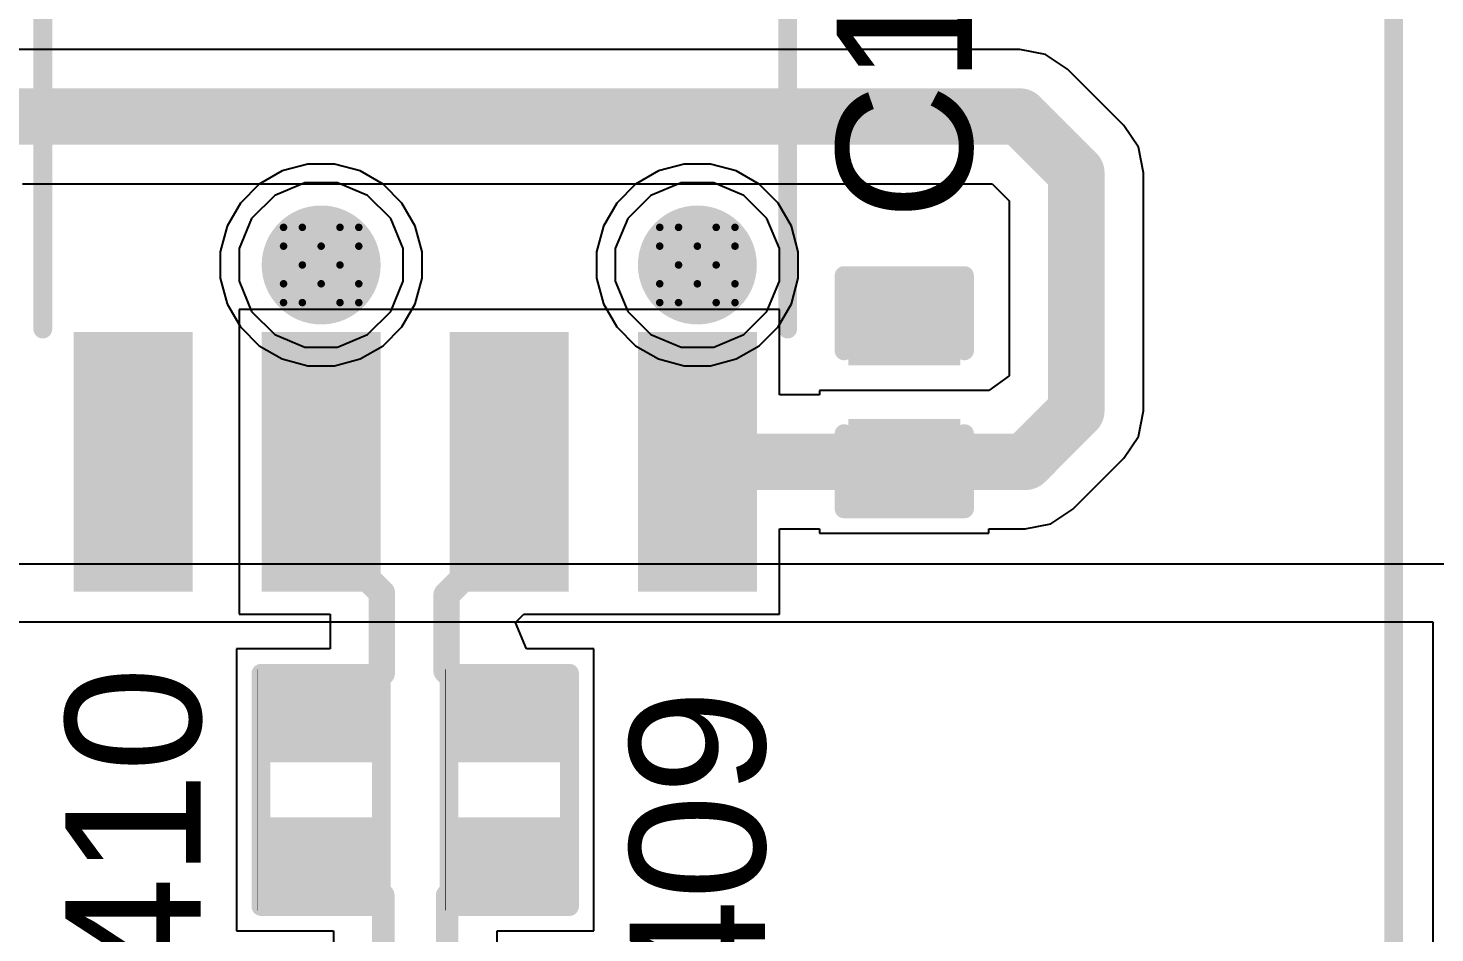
# Model space of a CAD drawing. Header units: inches. Extents: x 0 to 5379, y 0 to 5429.
# Drawn here: x 216.19 to 225.69, y 208.51 to 214.62 of the extents above; entities that cross this region are included whole.
import ezdxf

# ---------------------------------------------------------------- set-up
doc = ezdxf.new("R2010")
doc.units = ezdxf.units.IN
for name, color, linetype in [('Bottom Layer', 5, 'Continuous'), ('Bottom Solder', 6, 'Continuous'), ('Drill Drawing', 1, 'Continuous'), ('GND01', 16, 'Continuous'), ('GND02', 76, 'Continuous'), ('PWR', 156, 'Continuous'), ('SIG 01', 90, 'Continuous'), ('Top Layer', 1, 'Continuous'), ('Top Overlay', 2, 'Continuous'), ('Top Paste', 8, 'Continuous'), ('Top Solder', 216, 'Continuous'), ('Via Holes', 16, 'Continuous')]:
    doc.layers.add(name, color=color, linetype=linetype)
doc.styles.add('Arial', font='', dxfattribs={"height": 0.2})
doc.styles.get('Arial').set_extended_font_data('Arial')

# ---------------------------------------------------------------- blocks, each defined once
blk = doc.blocks.new('SOIC_8_0_154___3_90___W______141')
at = {"layer": 'Top Layer'}
for points in [[(-3.475, 1.605), (-3.475, 2.205), (-1.925, 2.205), (-1.925, 1.605)], [(1.925, 1.605), (1.925, 2.205), (3.475, 2.205), (3.475, 1.605)], [(-3.475, 0.335), (-3.475, 0.935), (-1.925, 0.935), (-1.925, 0.335)], [(1.925, 0.335), (1.925, 0.935), (3.475, 0.935), (3.475, 0.335)], [(-3.475, -0.935), (-3.475, -0.335), (-1.925, -0.335), (-1.925, -0.935)], [(1.925, -0.935), (1.925, -0.335), (3.475, -0.335), (3.475, -0.935)], [(-3.475, -2.205), (-3.475, -1.605), (-1.925, -1.605), (-1.925, -2.205)], [(1.925, -2.205), (1.925, -1.605), (3.475, -1.605), (3.475, -2.205)]]:
    blk.add_hatch(color=1, dxfattribs=at).paths.add_polyline_path(points)
at = {"layer": 'Top Overlay'}
blk.add_hatch(color=2, dxfattribs=at).paths.add_polyline_path([(-1.8386, 1.6253), (-1.483, 1.6253), (-1.483, 2.2095), (-1.8386, 2.2095)])
at = {"layer": 'Top Paste'}
for points in [[(-3.475, 1.605), (-3.475, 2.205), (-1.925, 2.205), (-1.925, 1.605)], [(1.925, 1.605), (1.925, 2.205), (3.475, 2.205), (3.475, 1.605)], [(-3.475, 0.335), (-3.475, 0.935), (-1.925, 0.935), (-1.925, 0.335)], [(1.925, 0.335), (1.925, 0.935), (3.475, 0.935), (3.475, 0.335)], [(-3.475, -0.935), (-3.475, -0.335), (-1.925, -0.335), (-1.925, -0.935)], [(1.925, -0.935), (1.925, -0.335), (3.475, -0.335), (3.475, -0.935)], [(-3.475, -2.205), (-3.475, -1.605), (-1.925, -1.605), (-1.925, -2.205)], [(1.925, -2.205), (1.925, -1.605), (3.475, -1.605), (3.475, -2.205)]]:
    blk.add_hatch(color=8, dxfattribs=at).paths.add_polyline_path(points)
at = {"layer": 'Top Solder'}
for points in [[(-3.5766, 1.5034), (-3.5766, 2.3066), (-1.8234, 2.3066), (-1.8234, 1.5034)], [(1.8234, 1.5034), (1.8234, 2.3066), (3.5766, 2.3066), (3.5766, 1.5034)], [(-3.5766, 0.2334), (-3.5766, 1.0366), (-1.8234, 1.0366), (-1.8234, 0.2334)], [(1.8234, 0.2334), (1.8234, 1.0366), (3.5766, 1.0366), (3.5766, 0.2334)], [(-3.5766, -1.0366), (-3.5766, -0.2334), (-1.8234, -0.2334), (-1.8234, -1.0366)], [(1.8234, -1.0366), (1.8234, -0.2334), (3.5766, -0.2334), (3.5766, -1.0366)], [(-3.5766, -2.3066), (-3.5766, -1.5034), (-1.8234, -1.5034), (-1.8234, -2.3066)], [(1.8234, -2.3066), (1.8234, -1.5034), (3.5766, -1.5034), (3.5766, -2.3066)]]:
    blk.add_hatch(color=216, dxfattribs=at).paths.add_polyline_path(points)
at = {"layer": 'Top Overlay'}
for points in [[(1.8034, 2.5146, 0.127, 0.127, 0), (-1.8288, 2.5146, 0.127, 0.127, 0)], [(-3.667, 1.9304, 0.127, 0.127, 0), (-3.794, 2.0574, 0.127, 0.127, 0)], [(-3.794, 1.8034, 0.127, 0.127, 0), (-3.794, 2.0574, 0.127, 0.127, 0)], [(-3.794, 1.8034, 0.127, 0.127, 0), (-3.667, 1.9304, 0.127, 0.127, 0)], [(1.8034, -2.5146, 0.127, 0.127, 0), (-1.8288, -2.5146, 0.127, 0.127, 0)]]:
    blk.add_lwpolyline(points, format="xyseb", dxfattribs=at)
for points in [[(-1.8605, 2.5146, 0.0635, 0.0635, 1), (-1.7971, 2.5146, 0.0635, 0.0635, 1)], [(1.7716, 2.5146, 0.0635, 0.0635, 1), (1.8352, 2.5146, 0.0635, 0.0635, 1)], [(-3.8258, 2.0574, 0.0635, 0.0635, 1), (-3.7623, 2.0574, 0.0635, 0.0635, 1)], [(-3.8258, 2.0574, 0.0635, 0.0635, 1), (-3.7623, 2.0574, 0.0635, 0.0635, 1)], [(-3.6988, 1.9304, 0.0635, 0.0635, 1), (-3.6353, 1.9304, 0.0635, 0.0635, 1)], [(-3.6988, 1.9304, 0.0635, 0.0635, 1), (-3.6353, 1.9304, 0.0635, 0.0635, 1)], [(-3.8258, 1.8034, 0.0635, 0.0635, 1), (-3.7623, 1.8034, 0.0635, 0.0635, 1)], [(-3.8258, 1.8034, 0.0635, 0.0635, 1), (-3.7623, 1.8034, 0.0635, 0.0635, 1)], [(-1.8605, -2.5146, 0.0635, 0.0635, 1), (-1.7971, -2.5146, 0.0635, 0.0635, 1)], [(1.7716, -2.5146, 0.0635, 0.0635, 1), (1.8352, -2.5146, 0.0635, 0.0635, 1)]]:
    blk.add_lwpolyline(points, format="xyseb", close=True, dxfattribs=at)
blk = doc.blocks.new('R___0402_361')
at = {"layer": 'Top Layer'}
for points in [[(-0.6985, -0.3175), (-0.6985, 0.3175), (-0.2413, 0.3175), (-0.2413, -0.3175)], [(0.2413, -0.3175), (0.2413, 0.3175), (0.6985, 0.3175), (0.6985, -0.3175)]]:
    blk.add_hatch(color=1, dxfattribs=at).paths.add_polyline_path(points)
at = {"layer": 'Top Paste'}
for points in [[(-0.6985, -0.3175), (-0.6985, 0.3175), (-0.2413, 0.3175), (-0.2413, -0.3175)], [(0.2413, -0.3175), (0.2413, 0.3175), (0.6985, 0.3175), (0.6985, -0.3175)]]:
    blk.add_hatch(color=8, dxfattribs=at).paths.add_polyline_path(points)
at = {"layer": 'Top Solder'}
for points in [[(-0.7535, -0.3725), (-0.7535, 0.3725), (-0.1863, 0.3725), (-0.1863, -0.3725)], [(0.1863, -0.3725), (0.1863, 0.3725), (0.7535, 0.3725), (0.7535, -0.3725)]]:
    blk.add_hatch(color=216, dxfattribs=at).paths.add_polyline_path(points)
at = {"layer": 'Top Overlay'}
for points in [[(0.7874, 0.4064, 0.127, 0.127, 0), (-0.7874, 0.4064, 0.127, 0.127, 0)], [(-0.7874, -0.4064, 0.127, 0.127, 0), (-0.7874, 0.4064, 0.127, 0.127, 0)], [(0.7874, -0.4064, 0.127, 0.127, 0), (0.7874, 0.4064, 0.127, 0.127, 0)], [(0.7874, -0.4064, 0.127, 0.127, 0), (-0.7874, -0.4064, 0.127, 0.127, 0)], [(0.8128, -0.4318, 0.00323, 0.00323, 0), (-0.8128, -0.4318, 0.00323, 0.00323, 0)]]:
    blk.add_lwpolyline(points, format="xyseb", dxfattribs=at)
for points in [[(-0.8191, 0.4064, 0.0635, 0.0635, 1), (-0.7556, 0.4064, 0.0635, 0.0635, 1)], [(-0.8191, 0.4064, 0.0635, 0.0635, 1), (-0.7556, 0.4064, 0.0635, 0.0635, 1)], [(0.7556, 0.4064, 0.0635, 0.0635, 1), (0.8191, 0.4064, 0.0635, 0.0635, 1)], [(0.7556, 0.4064, 0.0635, 0.0635, 1), (0.8191, 0.4064, 0.0635, 0.0635, 1)], [(-0.8191, -0.4064, 0.0635, 0.0635, 1), (-0.7556, -0.4064, 0.0635, 0.0635, 1)], [(-0.8191, -0.4064, 0.0635, 0.0635, 1), (-0.7556, -0.4064, 0.0635, 0.0635, 1)], [(0.7556, -0.4064, 0.0635, 0.0635, 1), (0.8191, -0.4064, 0.0635, 0.0635, 1)], [(0.7556, -0.4064, 0.0635, 0.0635, 1), (0.8191, -0.4064, 0.0635, 0.0635, 1)], [(-0.8136, -0.4318, 0.00161, 0.00161, 1), (-0.812, -0.4318, 0.00161, 0.00161, 1)], [(0.812, -0.4318, 0.00161, 0.00161, 1), (0.8136, -0.4318, 0.00161, 0.00161, 1)]]:
    blk.add_lwpolyline(points, format="xyseb", close=True, dxfattribs=at)
blk = doc.blocks.new('R___0402_362')
at = {"layer": 'Top Layer'}
for points in [[(-0.6985, -0.3175), (-0.6985, 0.3175), (-0.2413, 0.3175), (-0.2413, -0.3175)], [(0.2413, -0.3175), (0.2413, 0.3175), (0.6985, 0.3175), (0.6985, -0.3175)]]:
    blk.add_hatch(color=1, dxfattribs=at).paths.add_polyline_path(points)
at = {"layer": 'Top Paste'}
for points in [[(-0.6985, -0.3175), (-0.6985, 0.3175), (-0.2413, 0.3175), (-0.2413, -0.3175)], [(0.2413, -0.3175), (0.2413, 0.3175), (0.6985, 0.3175), (0.6985, -0.3175)]]:
    blk.add_hatch(color=8, dxfattribs=at).paths.add_polyline_path(points)
at = {"layer": 'Top Solder'}
for points in [[(-0.7535, -0.3725), (-0.7535, 0.3725), (-0.1863, 0.3725), (-0.1863, -0.3725)], [(0.1863, -0.3725), (0.1863, 0.3725), (0.7535, 0.3725), (0.7535, -0.3725)]]:
    blk.add_hatch(color=216, dxfattribs=at).paths.add_polyline_path(points)
at = {"layer": 'Top Overlay'}
for points in [[(0.7874, 0.4064, 0.127, 0.127, 0), (-0.7874, 0.4064, 0.127, 0.127, 0)], [(-0.7874, -0.4064, 0.127, 0.127, 0), (-0.7874, 0.4064, 0.127, 0.127, 0)], [(0.7874, -0.4064, 0.127, 0.127, 0), (0.7874, 0.4064, 0.127, 0.127, 0)], [(0.7874, -0.4064, 0.127, 0.127, 0), (-0.7874, -0.4064, 0.127, 0.127, 0)], [(0.8128, -0.4318, 0.00323, 0.00323, 0), (-0.8128, -0.4318, 0.00323, 0.00323, 0)]]:
    blk.add_lwpolyline(points, format="xyseb", dxfattribs=at)
for points in [[(-0.8191, 0.4064, 0.0635, 0.0635, 1), (-0.7556, 0.4064, 0.0635, 0.0635, 1)], [(-0.8191, 0.4064, 0.0635, 0.0635, 1), (-0.7556, 0.4064, 0.0635, 0.0635, 1)], [(0.7556, 0.4064, 0.0635, 0.0635, 1), (0.8191, 0.4064, 0.0635, 0.0635, 1)], [(0.7556, 0.4064, 0.0635, 0.0635, 1), (0.8191, 0.4064, 0.0635, 0.0635, 1)], [(-0.8191, -0.4064, 0.0635, 0.0635, 1), (-0.7556, -0.4064, 0.0635, 0.0635, 1)], [(-0.8191, -0.4064, 0.0635, 0.0635, 1), (-0.7556, -0.4064, 0.0635, 0.0635, 1)], [(0.7556, -0.4064, 0.0635, 0.0635, 1), (0.8191, -0.4064, 0.0635, 0.0635, 1)], [(0.7556, -0.4064, 0.0635, 0.0635, 1), (0.8191, -0.4064, 0.0635, 0.0635, 1)], [(-0.8136, -0.4318, 0.00161, 0.00161, 1), (-0.812, -0.4318, 0.00161, 0.00161, 1)], [(0.812, -0.4318, 0.00161, 0.00161, 1), (0.8136, -0.4318, 0.00161, 0.00161, 1)]]:
    blk.add_lwpolyline(points, format="xyseb", close=True, dxfattribs=at)
blk = doc.blocks.new('1_770182_0_805')
at = {"layer": 'Top Overlay'}
blk.add_lwpolyline([(4.76, 2.985, 0.127, 0.127, 0), (4.76, -6.985, 0.127, 0.127, 0)], format="xyseb", dxfattribs=at)
blk = doc.blocks.new('C___0402_970')
at = {"layer": 'Top Layer'}
for points in [[(-0.6985, -0.3175), (-0.6985, 0.3175), (-0.2413, 0.3175), (-0.2413, -0.3175)], [(0.2413, -0.3175), (0.2413, 0.3175), (0.6985, 0.3175), (0.6985, -0.3175)]]:
    blk.add_hatch(color=1, dxfattribs=at).paths.add_polyline_path(points)
at = {"layer": 'Top Paste'}
for points in [[(-0.6985, -0.3175), (-0.6985, 0.3175), (-0.2413, 0.3175), (-0.2413, -0.3175)], [(0.2413, -0.3175), (0.2413, 0.3175), (0.6985, 0.3175), (0.6985, -0.3175)]]:
    blk.add_hatch(color=8, dxfattribs=at).paths.add_polyline_path(points)
at = {"layer": 'Top Solder'}
for points in [[(-0.7585, -0.3775), (-0.7585, 0.3775), (-0.1813, 0.3775), (-0.1813, -0.3775)], [(0.1813, -0.3775), (0.1813, 0.3775), (0.7585, 0.3775), (0.7585, -0.3775)]]:
    blk.add_hatch(color=216, dxfattribs=at).paths.add_polyline_path(points)
at = {"layer": 'Top Overlay'}
for points in [[(-0.7874, -0.4064, 0.127, 0.127, 0), (-0.7874, 0.4064, 0.127, 0.127, 0)], [(-0.2794, 0.4064, 0.127, 0.127, 0), (-0.7874, 0.4064, 0.127, 0.127, 0)], [(0.7874, 0.4064, 0.127, 0.127, 0), (0.2794, 0.4064, 0.127, 0.127, 0)], [(0.7874, -0.4064, 0.127, 0.127, 0), (0.7874, 0.4064, 0.127, 0.127, 0)], [(-0.2794, -0.4064, 0.127, 0.127, 0), (-0.7874, -0.4064, 0.127, 0.127, 0)], [(0.7874, -0.4064, 0.127, 0.127, 0), (0.2794, -0.4064, 0.127, 0.127, 0)]]:
    blk.add_lwpolyline(points, format="xyseb", dxfattribs=at)
for points in [[(-0.8191, 0.4064, 0.0635, 0.0635, 1), (-0.7556, 0.4064, 0.0635, 0.0635, 1)], [(-0.8191, 0.4064, 0.0635, 0.0635, 1), (-0.7556, 0.4064, 0.0635, 0.0635, 1)], [(-0.3111, 0.4064, 0.0635, 0.0635, 1), (-0.2477, 0.4064, 0.0635, 0.0635, 1)], [(0.2477, 0.4064, 0.0635, 0.0635, 1), (0.3111, 0.4064, 0.0635, 0.0635, 1)], [(0.7556, 0.4064, 0.0635, 0.0635, 1), (0.8191, 0.4064, 0.0635, 0.0635, 1)], [(0.7556, 0.4064, 0.0635, 0.0635, 1), (0.8191, 0.4064, 0.0635, 0.0635, 1)], [(-0.8191, -0.4064, 0.0635, 0.0635, 1), (-0.7556, -0.4064, 0.0635, 0.0635, 1)], [(-0.8191, -0.4064, 0.0635, 0.0635, 1), (-0.7556, -0.4064, 0.0635, 0.0635, 1)], [(-0.3111, -0.4064, 0.0635, 0.0635, 1), (-0.2477, -0.4064, 0.0635, 0.0635, 1)], [(0.2477, -0.4064, 0.0635, 0.0635, 1), (0.3111, -0.4064, 0.0635, 0.0635, 1)], [(0.7556, -0.4064, 0.0635, 0.0635, 1), (0.8191, -0.4064, 0.0635, 0.0635, 1)], [(0.7556, -0.4064, 0.0635, 0.0635, 1), (0.8191, -0.4064, 0.0635, 0.0635, 1)]]:
    blk.add_lwpolyline(points, format="xyseb", close=True, dxfattribs=at)

msp = doc.modelspace()

# ---------------------------------------------------------------- hatches: boundary and pattern name
at = {"layer": 'Bottom Layer'}
h = msp.add_hatch(color=5, dxfattribs=at)
edge = h.paths.add_edge_path()
edge.add_arc((218.167, 213.0184), 0.3, 0, 360)
h = msp.add_hatch(color=5, dxfattribs=at)
edge = h.paths.add_edge_path()
edge.add_arc((220.707, 213.0184), 0.3, 0, 360)
at = {"layer": 'Bottom Solder'}
h = msp.add_hatch(color=6, dxfattribs=at)
edge = h.paths.add_edge_path()
edge.add_arc((218.167, 213.0184), 0.4016, 0, 360)
h = msp.add_hatch(color=6, dxfattribs=at)
edge = h.paths.add_edge_path()
edge.add_arc((220.707, 213.0184), 0.4016, 0, 360)
at = {"layer": 'GND01'}
h = msp.add_hatch(color=16, dxfattribs=at)
edge = h.paths.add_edge_path()
edge.add_arc((218.167, 213.0184), 0.3, 0, 360)
h = msp.add_hatch(color=16, dxfattribs=at)
edge = h.paths.add_edge_path()
edge.add_arc((220.707, 213.0184), 0.3, 0, 360)
at = {"layer": 'GND02'}
h = msp.add_hatch(color=76, dxfattribs=at)
edge = h.paths.add_edge_path()
edge.add_arc((218.167, 213.0184), 0.3, 0, 360)
h = msp.add_hatch(color=76, dxfattribs=at)
edge = h.paths.add_edge_path()
edge.add_arc((220.707, 213.0184), 0.3, 0, 360)
at = {"layer": 'PWR'}
h = msp.add_hatch(color=156, dxfattribs=at)
edge = h.paths.add_edge_path()
edge.add_arc((218.167, 213.0184), 0.3, 0, 360)
h = msp.add_hatch(color=156, dxfattribs=at)
edge = h.paths.add_edge_path()
edge.add_arc((220.707, 213.0184), 0.3, 0, 360)
at = {"layer": 'SIG 01'}
h = msp.add_hatch(color=90, dxfattribs=at)
edge = h.paths.add_edge_path()
edge.add_arc((218.167, 213.0184), 0.3, 0, 360)
h = msp.add_hatch(color=90, dxfattribs=at)
edge = h.paths.add_edge_path()
edge.add_arc((220.707, 213.0184), 0.3, 0, 360)
at = {"layer": 'Top Layer'}
h = msp.add_hatch(color=1, dxfattribs=at)
edge = h.paths.add_edge_path()
edge.add_arc((218.167, 213.0184), 0.3, 0, 360)
h = msp.add_hatch(color=1, dxfattribs=at)
edge = h.paths.add_edge_path()
edge.add_arc((220.707, 213.0184), 0.3, 0, 360)
at = {"layer": 'Top Solder'}
h = msp.add_hatch(color=216, dxfattribs=at)
edge = h.paths.add_edge_path()
edge.add_arc((218.167, 213.0184), 0.4016, 0, 360)
h = msp.add_hatch(color=216, dxfattribs=at)
edge = h.paths.add_edge_path()
edge.add_arc((220.707, 213.0184), 0.4016, 0, 360)
at = {"layer": 'Via Holes'}
h = msp.add_hatch(color=7, dxfattribs=at)
edge = h.paths.add_edge_path()
edge.add_arc((218.167, 213.0184), 0.15, 0, 360)
h = msp.add_hatch(color=7, dxfattribs=at)
edge = h.paths.add_edge_path()
edge.add_arc((220.707, 213.0184), 0.15, 0, 360)

# ---------------------------------------------------------------- linework, layer by layer
at = {"layer": 'Drill Drawing'}
for points in [[(217.913, 213.1454, 0.0508, 0.0508, 0), (217.913, 213.2724, 0.0508, 0.0508, 0)], [(217.913, 213.2724, 0.0508, 0.0508, 0), (218.04, 213.2724, 0.0508, 0.0508, 0)], [(218.04, 213.2724, 0.0508, 0.0508, 0), (218.167, 213.1454, 0.0508, 0.0508, 0)], [(218.167, 213.1454, 0.0508, 0.0508, 0), (218.294, 213.2724, 0.0508, 0.0508, 0)], [(218.294, 213.2724, 0.0508, 0.0508, 0), (218.421, 213.2724, 0.0508, 0.0508, 0)], [(218.421, 213.1454, 0.0508, 0.0508, 0), (218.421, 213.2724, 0.0508, 0.0508, 0)], [(220.453, 213.1454, 0.0508, 0.0508, 0), (220.453, 213.2724, 0.0508, 0.0508, 0)], [(220.453, 213.2724, 0.0508, 0.0508, 0), (220.58, 213.2724, 0.0508, 0.0508, 0)], [(220.58, 213.2724, 0.0508, 0.0508, 0), (220.707, 213.1454, 0.0508, 0.0508, 0)], [(220.707, 213.1454, 0.0508, 0.0508, 0), (220.834, 213.2724, 0.0508, 0.0508, 0)], [(220.834, 213.2724, 0.0508, 0.0508, 0), (220.961, 213.2724, 0.0508, 0.0508, 0)], [(220.961, 213.1454, 0.0508, 0.0508, 0), (220.961, 213.2724, 0.0508, 0.0508, 0)], [(217.913, 213.1454, 0.0508, 0.0508, 0), (218.04, 213.0184, 0.0508, 0.0508, 0)], [(218.294, 213.0184, 0.0508, 0.0508, 0), (218.421, 213.1454, 0.0508, 0.0508, 0)], [(220.453, 213.1454, 0.0508, 0.0508, 0), (220.58, 213.0184, 0.0508, 0.0508, 0)], [(220.834, 213.0184, 0.0508, 0.0508, 0), (220.961, 213.1454, 0.0508, 0.0508, 0)], [(217.913, 212.8914, 0.0508, 0.0508, 0), (218.04, 213.0184, 0.0508, 0.0508, 0)], [(218.294, 213.0184, 0.0508, 0.0508, 0), (218.421, 212.8914, 0.0508, 0.0508, 0)], [(220.453, 212.8914, 0.0508, 0.0508, 0), (220.58, 213.0184, 0.0508, 0.0508, 0)], [(220.834, 213.0184, 0.0508, 0.0508, 0), (220.961, 212.8914, 0.0508, 0.0508, 0)], [(217.913, 212.7644, 0.0508, 0.0508, 0), (217.913, 212.8914, 0.0508, 0.0508, 0)], [(218.04, 212.7644, 0.0508, 0.0508, 0), (218.167, 212.8914, 0.0508, 0.0508, 0)], [(218.167, 212.8914, 0.0508, 0.0508, 0), (218.294, 212.7644, 0.0508, 0.0508, 0)], [(218.421, 212.7644, 0.0508, 0.0508, 0), (218.421, 212.8914, 0.0508, 0.0508, 0)], [(220.453, 212.7644, 0.0508, 0.0508, 0), (220.453, 212.8914, 0.0508, 0.0508, 0)], [(220.58, 212.7644, 0.0508, 0.0508, 0), (220.707, 212.8914, 0.0508, 0.0508, 0)], [(220.707, 212.8914, 0.0508, 0.0508, 0), (220.834, 212.7644, 0.0508, 0.0508, 0)], [(220.961, 212.7644, 0.0508, 0.0508, 0), (220.961, 212.8914, 0.0508, 0.0508, 0)], [(217.913, 212.7644, 0.0508, 0.0508, 0), (218.04, 212.7644, 0.0508, 0.0508, 0)], [(218.294, 212.7644, 0.0508, 0.0508, 0), (218.421, 212.7644, 0.0508, 0.0508, 0)], [(220.453, 212.7644, 0.0508, 0.0508, 0), (220.58, 212.7644, 0.0508, 0.0508, 0)], [(220.834, 212.7644, 0.0508, 0.0508, 0), (220.961, 212.7644, 0.0508, 0.0508, 0)]]:
    msp.add_lwpolyline(points, format="xyseb", dxfattribs=at)
for points in [[(217.9003, 213.2724, 0.0254, 0.0254, 1), (217.9257, 213.2724, 0.0254, 0.0254, 1)], [(217.9003, 213.2724, 0.0254, 0.0254, 1), (217.9257, 213.2724, 0.0254, 0.0254, 1)], [(218.0273, 213.2724, 0.0254, 0.0254, 1), (218.0527, 213.2724, 0.0254, 0.0254, 1)], [(218.0273, 213.2724, 0.0254, 0.0254, 1), (218.0527, 213.2724, 0.0254, 0.0254, 1)], [(218.2813, 213.2724, 0.0254, 0.0254, 1), (218.3067, 213.2724, 0.0254, 0.0254, 1)], [(218.2813, 213.2724, 0.0254, 0.0254, 1), (218.3067, 213.2724, 0.0254, 0.0254, 1)], [(218.4083, 213.2724, 0.0254, 0.0254, 1), (218.4337, 213.2724, 0.0254, 0.0254, 1)], [(218.4083, 213.2724, 0.0254, 0.0254, 1), (218.4337, 213.2724, 0.0254, 0.0254, 1)], [(220.4403, 213.2724, 0.0254, 0.0254, 1), (220.4657, 213.2724, 0.0254, 0.0254, 1)], [(220.4403, 213.2724, 0.0254, 0.0254, 1), (220.4657, 213.2724, 0.0254, 0.0254, 1)], [(220.5673, 213.2724, 0.0254, 0.0254, 1), (220.5927, 213.2724, 0.0254, 0.0254, 1)], [(220.5673, 213.2724, 0.0254, 0.0254, 1), (220.5927, 213.2724, 0.0254, 0.0254, 1)], [(220.8213, 213.2724, 0.0254, 0.0254, 1), (220.8467, 213.2724, 0.0254, 0.0254, 1)], [(220.8213, 213.2724, 0.0254, 0.0254, 1), (220.8467, 213.2724, 0.0254, 0.0254, 1)], [(220.9483, 213.2724, 0.0254, 0.0254, 1), (220.9737, 213.2724, 0.0254, 0.0254, 1)], [(220.9483, 213.2724, 0.0254, 0.0254, 1), (220.9737, 213.2724, 0.0254, 0.0254, 1)], [(217.9003, 213.1454, 0.0254, 0.0254, 1), (217.9257, 213.1454, 0.0254, 0.0254, 1)], [(217.9003, 213.1454, 0.0254, 0.0254, 1), (217.9257, 213.1454, 0.0254, 0.0254, 1)], [(218.1543, 213.1454, 0.0254, 0.0254, 1), (218.1797, 213.1454, 0.0254, 0.0254, 1)], [(218.1543, 213.1454, 0.0254, 0.0254, 1), (218.1797, 213.1454, 0.0254, 0.0254, 1)], [(218.4083, 213.1454, 0.0254, 0.0254, 1), (218.4337, 213.1454, 0.0254, 0.0254, 1)], [(218.4083, 213.1454, 0.0254, 0.0254, 1), (218.4337, 213.1454, 0.0254, 0.0254, 1)], [(220.4403, 213.1454, 0.0254, 0.0254, 1), (220.4657, 213.1454, 0.0254, 0.0254, 1)], [(220.4403, 213.1454, 0.0254, 0.0254, 1), (220.4657, 213.1454, 0.0254, 0.0254, 1)], [(220.6943, 213.1454, 0.0254, 0.0254, 1), (220.7197, 213.1454, 0.0254, 0.0254, 1)], [(220.6943, 213.1454, 0.0254, 0.0254, 1), (220.7197, 213.1454, 0.0254, 0.0254, 1)], [(220.9483, 213.1454, 0.0254, 0.0254, 1), (220.9737, 213.1454, 0.0254, 0.0254, 1)], [(220.9483, 213.1454, 0.0254, 0.0254, 1), (220.9737, 213.1454, 0.0254, 0.0254, 1)], [(218.0273, 213.0184, 0.0254, 0.0254, 1), (218.0527, 213.0184, 0.0254, 0.0254, 1)], [(218.0273, 213.0184, 0.0254, 0.0254, 1), (218.0527, 213.0184, 0.0254, 0.0254, 1)], [(218.2813, 213.0184, 0.0254, 0.0254, 1), (218.3067, 213.0184, 0.0254, 0.0254, 1)], [(218.2813, 213.0184, 0.0254, 0.0254, 1), (218.3067, 213.0184, 0.0254, 0.0254, 1)], [(220.5673, 213.0184, 0.0254, 0.0254, 1), (220.5927, 213.0184, 0.0254, 0.0254, 1)], [(220.5673, 213.0184, 0.0254, 0.0254, 1), (220.5927, 213.0184, 0.0254, 0.0254, 1)], [(220.8213, 213.0184, 0.0254, 0.0254, 1), (220.8467, 213.0184, 0.0254, 0.0254, 1)], [(220.8213, 213.0184, 0.0254, 0.0254, 1), (220.8467, 213.0184, 0.0254, 0.0254, 1)], [(217.9003, 212.8914, 0.0254, 0.0254, 1), (217.9257, 212.8914, 0.0254, 0.0254, 1)], [(217.9003, 212.8914, 0.0254, 0.0254, 1), (217.9257, 212.8914, 0.0254, 0.0254, 1)], [(218.1543, 212.8914, 0.0254, 0.0254, 1), (218.1797, 212.8914, 0.0254, 0.0254, 1)], [(218.1543, 212.8914, 0.0254, 0.0254, 1), (218.1797, 212.8914, 0.0254, 0.0254, 1)], [(218.4083, 212.8914, 0.0254, 0.0254, 1), (218.4337, 212.8914, 0.0254, 0.0254, 1)], [(218.4083, 212.8914, 0.0254, 0.0254, 1), (218.4337, 212.8914, 0.0254, 0.0254, 1)], [(220.4403, 212.8914, 0.0254, 0.0254, 1), (220.4657, 212.8914, 0.0254, 0.0254, 1)], [(220.4403, 212.8914, 0.0254, 0.0254, 1), (220.4657, 212.8914, 0.0254, 0.0254, 1)], [(220.6943, 212.8914, 0.0254, 0.0254, 1), (220.7197, 212.8914, 0.0254, 0.0254, 1)], [(220.6943, 212.8914, 0.0254, 0.0254, 1), (220.7197, 212.8914, 0.0254, 0.0254, 1)], [(220.9483, 212.8914, 0.0254, 0.0254, 1), (220.9737, 212.8914, 0.0254, 0.0254, 1)], [(220.9483, 212.8914, 0.0254, 0.0254, 1), (220.9737, 212.8914, 0.0254, 0.0254, 1)], [(217.9003, 212.7644, 0.0254, 0.0254, 1), (217.9257, 212.7644, 0.0254, 0.0254, 1)], [(217.9003, 212.7644, 0.0254, 0.0254, 1), (217.9257, 212.7644, 0.0254, 0.0254, 1)], [(218.0273, 212.7644, 0.0254, 0.0254, 1), (218.0527, 212.7644, 0.0254, 0.0254, 1)], [(218.0273, 212.7644, 0.0254, 0.0254, 1), (218.0527, 212.7644, 0.0254, 0.0254, 1)], [(218.2813, 212.7644, 0.0254, 0.0254, 1), (218.3067, 212.7644, 0.0254, 0.0254, 1)], [(218.2813, 212.7644, 0.0254, 0.0254, 1), (218.3067, 212.7644, 0.0254, 0.0254, 1)], [(218.4083, 212.7644, 0.0254, 0.0254, 1), (218.4337, 212.7644, 0.0254, 0.0254, 1)], [(218.4083, 212.7644, 0.0254, 0.0254, 1), (218.4337, 212.7644, 0.0254, 0.0254, 1)], [(220.4403, 212.7644, 0.0254, 0.0254, 1), (220.4657, 212.7644, 0.0254, 0.0254, 1)], [(220.4403, 212.7644, 0.0254, 0.0254, 1), (220.4657, 212.7644, 0.0254, 0.0254, 1)], [(220.5673, 212.7644, 0.0254, 0.0254, 1), (220.5927, 212.7644, 0.0254, 0.0254, 1)], [(220.5673, 212.7644, 0.0254, 0.0254, 1), (220.5927, 212.7644, 0.0254, 0.0254, 1)], [(220.8213, 212.7644, 0.0254, 0.0254, 1), (220.8467, 212.7644, 0.0254, 0.0254, 1)], [(220.8213, 212.7644, 0.0254, 0.0254, 1), (220.8467, 212.7644, 0.0254, 0.0254, 1)], [(220.9483, 212.7644, 0.0254, 0.0254, 1), (220.9737, 212.7644, 0.0254, 0.0254, 1)], [(220.9483, 212.7644, 0.0254, 0.0254, 1), (220.9737, 212.7644, 0.0254, 0.0254, 1)]]:
    msp.add_lwpolyline(points, format="xyseb", close=True, dxfattribs=at)
at = {"layer": 'PWR'}
for p, q in [((218.0568, 213.5724), (217.8532, 213.4881)), ((218.2772, 213.5724), (218.0568, 213.5724)), ((218.4808, 213.4881), (218.2772, 213.5724)), ((220.5968, 213.5724), (220.3932, 213.4881)), ((220.8172, 213.5724), (220.5968, 213.5724)), ((221.0208, 213.4881), (220.8172, 213.5724)), ((217.8532, 213.4881), (217.6973, 213.3322)), ((218.6367, 213.3322), (218.4808, 213.4881)), ((220.3932, 213.4881), (220.2373, 213.3322)), ((221.1767, 213.3322), (221.0208, 213.4881)), ((217.6973, 213.3322), (217.613, 213.1286)), ((218.721, 213.1286), (218.6367, 213.3322)), ((220.2373, 213.3322), (220.153, 213.1286)), ((221.261, 213.1286), (221.1767, 213.3322)), ((217.613, 213.1286), (217.613, 212.9082)), ((218.721, 212.9082), (218.721, 213.1286)), ((220.153, 213.1286), (220.153, 212.9082)), ((221.261, 212.9082), (221.261, 213.1286)), ((217.613, 212.9082), (217.6973, 212.7046)), ((218.6367, 212.7046), (218.721, 212.9082)), ((220.153, 212.9082), (220.2373, 212.7046)), ((221.1767, 212.7046), (221.261, 212.9082)), ((217.6973, 212.7046), (217.8532, 212.5488)), ((218.4808, 212.5488), (218.6367, 212.7046)), ((220.2373, 212.7046), (220.3932, 212.5488)), ((221.0208, 212.5488), (221.1767, 212.7046)), ((217.8532, 212.5488), (218.0568, 212.4644)), ((218.2772, 212.4644), (218.4808, 212.5488)), ((220.3932, 212.5488), (220.5968, 212.4644)), ((220.8172, 212.4644), (221.0208, 212.5488)), ((218.0568, 212.4644), (218.2772, 212.4644)), ((220.5968, 212.4644), (220.8172, 212.4644))]:
    msp.add_line(p, q, dxfattribs=at)
at = {"layer": 'SIG 01'}
for p, q in [((217.9042, 213.653), (217.7489, 213.5633)), ((218.0774, 213.6994), (217.9042, 213.653)), ((218.2567, 213.6994), (218.0774, 213.6994)), ((218.4299, 213.653), (218.2567, 213.6994)), ((218.5852, 213.5633), (218.4299, 213.653)), ((220.4442, 213.653), (220.2889, 213.5633)), ((220.6174, 213.6994), (220.4442, 213.653)), ((220.7967, 213.6994), (220.6174, 213.6994)), ((220.9699, 213.653), (220.7967, 213.6994)), ((221.1252, 213.5633), (220.9699, 213.653)), ((217.7489, 213.5633), (217.6221, 213.4366)), ((218.7119, 213.4366), (218.5852, 213.5633)), ((220.2889, 213.5633), (220.1621, 213.4366)), ((221.2519, 213.4366), (221.1252, 213.5633)), ((217.6221, 213.4366), (217.5324, 213.2813)), ((218.8016, 213.2813), (218.7119, 213.4366)), ((220.1621, 213.4366), (220.0724, 213.2813)), ((221.3416, 213.2813), (221.2519, 213.4366)), ((217.5324, 213.2813), (217.486, 213.1081)), ((218.848, 213.1081), (218.8016, 213.2813)), ((220.0724, 213.2813), (220.026, 213.1081)), ((221.388, 213.1081), (221.3416, 213.2813)), ((217.486, 213.1081), (217.486, 212.9288)), ((218.848, 212.9288), (218.848, 213.1081)), ((220.026, 213.1081), (220.026, 212.9288)), ((221.388, 212.9288), (221.388, 213.1081)), ((217.486, 212.9288), (217.5324, 212.7556)), ((218.8016, 212.7556), (218.848, 212.9288)), ((220.026, 212.9288), (220.0724, 212.7556)), ((221.3416, 212.7556), (221.388, 212.9288)), ((217.5324, 212.7556), (217.6221, 212.6003)), ((218.7119, 212.6003), (218.8016, 212.7556)), ((220.0724, 212.7556), (220.1621, 212.6003)), ((221.2519, 212.6003), (221.3416, 212.7556)), ((217.6221, 212.6003), (217.7489, 212.4735)), ((218.5852, 212.4735), (218.7119, 212.6003)), ((220.1621, 212.6003), (220.2889, 212.4735)), ((221.1252, 212.4735), (221.2519, 212.6003)), ((217.7489, 212.4735), (217.9042, 212.3838)), ((218.4299, 212.3838), (218.5852, 212.4735)), ((220.2889, 212.4735), (220.4442, 212.3838)), ((220.9699, 212.3838), (221.1252, 212.4735)), ((217.9042, 212.3838), (218.0774, 212.3374)), ((218.2567, 212.3374), (218.4299, 212.3838)), ((220.4442, 212.3838), (220.6174, 212.3374)), ((220.7967, 212.3374), (220.9699, 212.3838)), ((218.0774, 212.3374), (218.2567, 212.3374)), ((220.6174, 212.3374), (220.7967, 212.3374)), ((226.06, 210.9978), (201.663, 210.9978)), ((202.0515, 210.6093), (225.6715, 210.6093)), ((225.6715, 210.6093), (225.6715, 207.4776))]:
    msp.add_line(p, q, dxfattribs=at)
at = {"layer": 'Top Layer'}
for p, q in [((222.8847, 214.4736), (215.9626, 214.4736)), ((223.0581, 214.4391), (222.8847, 214.4736)), ((223.2051, 214.3409), (223.0581, 214.4391)), ((223.5862, 213.9598), (223.2051, 214.3409)), ((223.6844, 213.8128), (223.5862, 213.9598)), ((223.5862, 213.9598), (223.5862, 213.9598)), ((223.7189, 213.6394), (223.6844, 213.8128)), ((223.7189, 213.6393), (223.7189, 213.6394)), ((223.7189, 212.0343), (223.7189, 213.6393)), ((216.1503, 213.5672), (222.697, 213.5672)), ((222.697, 213.5672), (222.8125, 213.4516)), ((222.8125, 213.4516), (222.8125, 212.2705)), ((218.721, 212.7184), (217.613, 212.7184)), ((217.613, 212.7184), (217.613, 210.6604)), ((218.883, 212.7184), (218.721, 212.7184)), ((218.721, 212.7184), (218.721, 212.7184)), ((219.9752, 212.7184), (218.883, 212.7184)), ((218.883, 212.7184), (218.883, 212.7184)), ((219.991, 212.7184), (219.9752, 212.7184)), ((220.153, 212.7184), (219.991, 212.7184)), ((220.1688, 212.7184), (220.153, 212.7184)), ((221.261, 212.7184), (220.1688, 212.7184)), ((221.261, 212.1426), (221.261, 212.7184)), ((222.8125, 212.2705), (222.6755, 212.172)), ((221.5325, 212.1426), (221.261, 212.1426)), ((222.6755, 212.172), (221.5325, 212.172)), ((221.5325, 212.172), (221.5325, 212.1426)), ((223.6844, 211.8608), (223.7189, 212.0343)), ((223.5862, 211.7138), (223.6844, 211.8608)), ((223.2413, 211.3689), (223.5862, 211.7138)), ((223.5862, 211.7138), (223.5862, 211.7138)), ((223.0943, 211.2707), (223.2413, 211.3689)), ((221.261, 210.6604), (221.261, 211.2362)), ((221.261, 211.2362), (221.5325, 211.2362)), ((221.5325, 211.2362), (221.5325, 211.2068)), ((222.6755, 211.2068), (222.6755, 211.2362)), ((222.6755, 211.2362), (222.9209, 211.2362)), ((222.9209, 211.2362), (223.0943, 211.2707)), ((221.5325, 211.2068), (222.6755, 211.2068)), ((217.613, 210.6604), (218.2266, 210.6604)), ((218.2266, 210.6604), (218.2271, 210.6599)), ((218.2271, 210.6599), (218.2271, 210.427)), ((219.4795, 210.6048), (219.5351, 210.6604)), ((219.5531, 210.427), (219.4795, 210.6048)), ((219.5351, 210.6604), (219.9752, 210.6604)), ((219.9752, 210.6604), (219.991, 210.6604)), ((219.991, 210.6604), (220.153, 210.6604)), ((220.153, 210.6604), (220.1688, 210.6604)), ((220.1688, 210.6604), (221.261, 210.6604)), ((218.2271, 210.427), (217.5955, 210.427)), ((217.5955, 210.427), (217.5955, 209.4618)), ((220.0085, 210.427), (219.5531, 210.427)), ((220.0085, 209.4618), (220.0085, 210.427)), ((217.5955, 209.4618), (217.5955, 208.522)), ((220.0085, 208.522), (220.0085, 209.4618)), ((217.5955, 208.522), (218.2494, 208.522)), ((218.2494, 208.522), (218.2494, 207.7973)), ((219.3546, 207.479), (219.3546, 208.522)), ((219.3546, 208.522), (220.0085, 208.522))]:
    msp.add_line(p, q, dxfattribs=at)
for points in [[(215.9626, 214.0204, 0.381, 0.381, 0), (222.8847, 214.0204, 0.381, 0.381, 0)], [(222.8847, 214.0204, 0.381, 0.381, 0), (223.2657, 213.6394, 0.381, 0.381, 0)], [(223.2657, 212.0343, 0.381, 0.381, 0), (223.2657, 213.6394, 0.381, 0.381, 0)], [(222.9209, 211.6894, 0.381, 0.381, 0), (223.2657, 212.0343, 0.381, 0.381, 0)], [(220.707, 211.6894, 0.381, 0.381, 0), (222.104, 211.6894, 0.381, 0.381, 0)], [(222.104, 211.6894, 0.381, 0.381, 0), (222.9209, 211.6894, 0.381, 0.381, 0)], [(218.167, 211.2144, 0.1778, 0.1778, 0), (218.167, 211.6894, 0.1778, 0.1778, 0)], [(219.437, 211.2144, 0.1778, 0.1778, 0), (219.437, 211.6894, 0.1778, 0.1778, 0)], [(218.167, 211.2144, 0.1778, 0.1778, 0), (218.5767, 210.8047, 0.1778, 0.1778, 0)], [(219.0136, 210.791, 0.1778, 0.1778, 0), (219.437, 211.2144, 0.1778, 0.1778, 0)], [(218.5767, 210.2652, 0.1778, 0.1778, 0), (218.5767, 210.8047, 0.1778, 0.1778, 0)], [(219.0136, 210.279, 0.1778, 0.1778, 0), (219.0136, 210.791, 0.1778, 0.1778, 0)], [(218.2559, 209.9444, 0.1778, 0.1778, 0), (218.5767, 210.2652, 0.1778, 0.1778, 0)], [(219.0136, 210.279, 0.1778, 0.1778, 0), (219.2211, 210.0714, 0.1778, 0.1778, 0)], [(219.2211, 210.0714, 0.1778, 0.1778, 0), (219.437, 210.0714, 0.1778, 0.1778, 0)], [(218.167, 209.9444, 0.1778, 0.1778, 0), (218.2559, 209.9444, 0.1778, 0.1778, 0)], [(218.167, 209.0046, 0.1524, 0.1524, 0), (218.3194, 208.8522, 0.1524, 0.1524, 0)], [(219.2846, 208.8522, 0.1524, 0.1524, 0), (219.437, 209.0046, 0.1524, 0.1524, 0)], [(218.3194, 208.8522, 0.1524, 0.1524, 0), (218.4968, 208.8522, 0.1524, 0.1524, 0)], [(218.4968, 208.8522, 0.1524, 0.1524, 0), (218.5861, 208.7629, 0.1524, 0.1524, 0)], [(219.0179, 208.7629, 0.1524, 0.1524, 0), (219.1072, 208.8522, 0.1524, 0.1524, 0)], [(219.1072, 208.8522, 0.1524, 0.1524, 0), (219.2846, 208.8522, 0.1524, 0.1524, 0)], [(218.5861, 207.6579, 0.1524, 0.1524, 0), (218.5861, 208.7629, 0.1524, 0.1524, 0)], [(219.0179, 207.479, 0.1524, 0.1524, 0), (219.0179, 208.7629, 0.1524, 0.1524, 0)]]:
    msp.add_lwpolyline(points, format="xyseb", dxfattribs=at)
for points in [[(222.7894, 214.0204, 0.1905, 0.1905, 1), (222.9799, 214.0204, 0.1905, 0.1905, 1)], [(222.7894, 214.0204, 0.1905, 0.1905, 1), (222.9799, 214.0204, 0.1905, 0.1905, 1)], [(223.1705, 213.6394, 0.1905, 0.1905, 1), (223.361, 213.6394, 0.1905, 0.1905, 1)], [(223.1705, 213.6394, 0.1905, 0.1905, 1), (223.361, 213.6394, 0.1905, 0.1905, 1)], [(223.1705, 212.0343, 0.1905, 0.1905, 1), (223.361, 212.0343, 0.1905, 0.1905, 1)], [(223.1705, 212.0343, 0.1905, 0.1905, 1), (223.361, 212.0343, 0.1905, 0.1905, 1)], [(220.6118, 211.6894, 0.1905, 0.1905, 1), (220.8023, 211.6894, 0.1905, 0.1905, 1)], [(222.0088, 211.6894, 0.1905, 0.1905, 1), (222.1993, 211.6894, 0.1905, 0.1905, 1)], [(222.0088, 211.6894, 0.1905, 0.1905, 1), (222.1993, 211.6894, 0.1905, 0.1905, 1)], [(222.8256, 211.6894, 0.1905, 0.1905, 1), (223.0161, 211.6894, 0.1905, 0.1905, 1)], [(222.8256, 211.6894, 0.1905, 0.1905, 1), (223.0161, 211.6894, 0.1905, 0.1905, 1)], [(218.1226, 211.6894, 0.0889, 0.0889, 1), (218.2115, 211.6894, 0.0889, 0.0889, 1)], [(219.3926, 211.6894, 0.0889, 0.0889, 1), (219.4815, 211.6894, 0.0889, 0.0889, 1)], [(218.1226, 211.2144, 0.0889, 0.0889, 1), (218.2115, 211.2144, 0.0889, 0.0889, 1)], [(218.1226, 211.2144, 0.0889, 0.0889, 1), (218.2115, 211.2144, 0.0889, 0.0889, 1)], [(219.3926, 211.2144, 0.0889, 0.0889, 1), (219.4815, 211.2144, 0.0889, 0.0889, 1)], [(219.3926, 211.2144, 0.0889, 0.0889, 1), (219.4815, 211.2144, 0.0889, 0.0889, 1)], [(218.5323, 210.8047, 0.0889, 0.0889, 1), (218.6212, 210.8047, 0.0889, 0.0889, 1)], [(218.5323, 210.8047, 0.0889, 0.0889, 1), (218.6212, 210.8047, 0.0889, 0.0889, 1)], [(218.9691, 210.791, 0.0889, 0.0889, 1), (219.058, 210.791, 0.0889, 0.0889, 1)], [(218.9691, 210.791, 0.0889, 0.0889, 1), (219.058, 210.791, 0.0889, 0.0889, 1)], [(218.5323, 210.2652, 0.0889, 0.0889, 1), (218.6212, 210.2652, 0.0889, 0.0889, 1)], [(218.5323, 210.2652, 0.0889, 0.0889, 1), (218.6212, 210.2652, 0.0889, 0.0889, 1)], [(218.9691, 210.279, 0.0889, 0.0889, 1), (219.058, 210.279, 0.0889, 0.0889, 1)], [(218.9691, 210.279, 0.0889, 0.0889, 1), (219.058, 210.279, 0.0889, 0.0889, 1)], [(219.1767, 210.0714, 0.0889, 0.0889, 1), (219.2656, 210.0714, 0.0889, 0.0889, 1)], [(219.1767, 210.0714, 0.0889, 0.0889, 1), (219.2656, 210.0714, 0.0889, 0.0889, 1)], [(219.3926, 210.0714, 0.0889, 0.0889, 1), (219.4815, 210.0714, 0.0889, 0.0889, 1)], [(218.1226, 209.9444, 0.0889, 0.0889, 1), (218.2115, 209.9444, 0.0889, 0.0889, 1)], [(218.2115, 209.9444, 0.0889, 0.0889, 1), (218.3004, 209.9444, 0.0889, 0.0889, 1)], [(218.2115, 209.9444, 0.0889, 0.0889, 1), (218.3004, 209.9444, 0.0889, 0.0889, 1)], [(218.1289, 209.0046, 0.0762, 0.0762, 1), (218.2051, 209.0046, 0.0762, 0.0762, 1)], [(219.3989, 209.0046, 0.0762, 0.0762, 1), (219.4751, 209.0046, 0.0762, 0.0762, 1)], [(218.2813, 208.8522, 0.0762, 0.0762, 1), (218.3575, 208.8522, 0.0762, 0.0762, 1)], [(218.2813, 208.8522, 0.0762, 0.0762, 1), (218.3575, 208.8522, 0.0762, 0.0762, 1)], [(218.4587, 208.8522, 0.0762, 0.0762, 1), (218.5349, 208.8522, 0.0762, 0.0762, 1)], [(218.4587, 208.8522, 0.0762, 0.0762, 1), (218.5349, 208.8522, 0.0762, 0.0762, 1)], [(219.0691, 208.8522, 0.0762, 0.0762, 1), (219.1453, 208.8522, 0.0762, 0.0762, 1)], [(219.0691, 208.8522, 0.0762, 0.0762, 1), (219.1453, 208.8522, 0.0762, 0.0762, 1)], [(219.2465, 208.8522, 0.0762, 0.0762, 1), (219.3227, 208.8522, 0.0762, 0.0762, 1)], [(219.2465, 208.8522, 0.0762, 0.0762, 1), (219.3227, 208.8522, 0.0762, 0.0762, 1)], [(218.548, 208.7629, 0.0762, 0.0762, 1), (218.6242, 208.7629, 0.0762, 0.0762, 1)], [(218.548, 208.7629, 0.0762, 0.0762, 1), (218.6242, 208.7629, 0.0762, 0.0762, 1)], [(218.9798, 208.7629, 0.0762, 0.0762, 1), (219.056, 208.7629, 0.0762, 0.0762, 1)], [(218.9798, 208.7629, 0.0762, 0.0762, 1), (219.056, 208.7629, 0.0762, 0.0762, 1)]]:
    msp.add_lwpolyline(points, format="xyseb", close=True, dxfattribs=at)

# ---------------------------------------------------------------- block references
for name, p, rotation in [('1_770182_0_805', (230.1681, 210.7788), 180), ('SOIC_8_0_154___3_90___W______141', (218.802, 214.3894), 270), ('C___0402_970', (222.104, 212.1593), 270), ('R___0402_361', (218.167, 209.4745), 270), ('R___0402_362', (219.437, 209.4745), 270)]:
    msp.add_blockref(name, p, dxfattribs=dict(rotation=rotation))

# ---------------------------------------------------------------- texts
at = {"layer": 'Top Overlay', "style": 'Arial'}
for s, p in [('C157', (222.5611, 213.3191)), ('R410', (217.3541, 207.2525)), ('R409', (221.1641, 207.1002))]:
    msp.add_text(s, height=0.9144, rotation=90, dxfattribs=at).set_placement(p)

doc.saveas('drawing.dxf')
